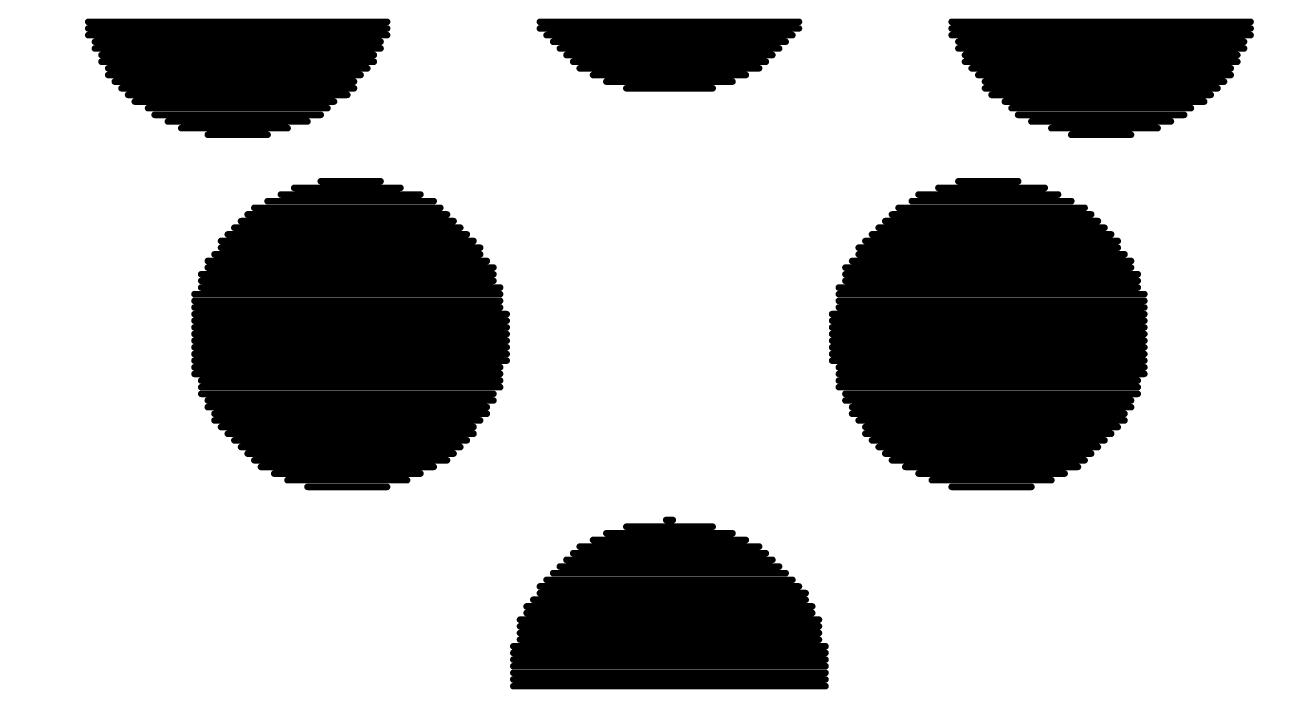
# Model space of a CAD drawing. Header units: inches. Extents: x 0 to 5455, y -5 to 5444.
# Drawn here: x 17.877 to 19.08, y 33.408 to 34.036 of the extents above; entities that cross this region are included whole.
import ezdxf

# ---------------------------------------------------------------- set-up
doc = ezdxf.new("R2010")
doc.units = ezdxf.units.IN
doc.layers.add('Bottom Overlay', color=54, linetype='Continuous')
doc.layers.add('PCBD Notes', color=76, linetype='Continuous')

# ---------------------------------------------------------------- blocks, each defined once
blk = doc.blocks.new('FIDUCIAL_IPC_7351A_31')
at = {"layer": 'PCBD Notes'}
blk.add_lwpolyline([(5, 0, 0.254, 0.254, 1), (-5, 0, 0.254, 0.254, 1)], format="xyseb", close=True, dxfattribs=at)
blk = doc.blocks.new('5394DE47_A0E8_4329_8464_7791B7C19310_33')
at = {"layer": 'Bottom Overlay'}
for points in [[(3.5004, -4.4484, 0.00635, 0.00635, 0), (3.2019, -4.4484, 0.00635, 0.00635, 0)], [(3.5004, -4.4548, 0.00635, 0.00635, 0), (3.2019, -4.4548, 0.00635, 0.00635, 0)], [(3.5004, -4.4611, 0.00635, 0.00635, 0), (3.2019, -4.4611, 0.00635, 0.00635, 0)], [(3.5004, -4.4675, 0.00635, 0.00635, 0), (3.2019, -4.4675, 0.00635, 0.00635, 0)], [(3.5004, -4.4738, 0.00635, 0.00635, 0), (3.2019, -4.4738, 0.00635, 0.00635, 0)], [(3.5004, -4.4802, 0.00635, 0.00635, 0), (3.2019, -4.4802, 0.00635, 0.00635, 0)], [(3.5004, -4.4865, 0.00635, 0.00635, 0), (3.2019, -4.4865, 0.00635, 0.00635, 0)], [(3.494, -4.4929, 0.00635, 0.00635, 0), (3.2083, -4.4929, 0.00635, 0.00635, 0)], [(3.494, -4.4992, 0.00635, 0.00635, 0), (3.2083, -4.4992, 0.00635, 0.00635, 0)], [(3.494, -4.5056, 0.00635, 0.00635, 0), (3.2083, -4.5056, 0.00635, 0.00635, 0)], [(3.494, -4.5119, 0.00635, 0.00635, 0), (3.2083, -4.5119, 0.00635, 0.00635, 0)], [(3.4877, -4.5183, 0.00635, 0.00635, 0), (3.2146, -4.5183, 0.00635, 0.00635, 0)], [(3.4877, -4.5246, 0.00635, 0.00635, 0), (3.2146, -4.5246, 0.00635, 0.00635, 0)], [(3.4813, -4.531, 0.00635, 0.00635, 0), (3.221, -4.531, 0.00635, 0.00635, 0)], [(3.475, -4.5373, 0.00635, 0.00635, 0), (3.221, -4.5373, 0.00635, 0.00635, 0)], [(3.475, -4.5437, 0.00635, 0.00635, 0), (3.2273, -4.5437, 0.00635, 0.00635, 0)], [(3.4686, -4.55, 0.00635, 0.00635, 0), (3.2337, -4.55, 0.00635, 0.00635, 0)], [(3.4623, -4.5564, 0.00635, 0.00635, 0), (3.24, -4.5564, 0.00635, 0.00635, 0)], [(3.4559, -4.5627, 0.00635, 0.00635, 0), (3.2464, -4.5627, 0.00635, 0.00635, 0)], [(3.4496, -4.5691, 0.00635, 0.00635, 0), (3.2527, -4.5691, 0.00635, 0.00635, 0)], [(3.4432, -4.5754, 0.00635, 0.00635, 0), (3.2591, -4.5754, 0.00635, 0.00635, 0)], [(3.4369, -4.5818, 0.00635, 0.00635, 0), (3.2654, -4.5818, 0.00635, 0.00635, 0)], [(3.4242, -4.5881, 0.00635, 0.00635, 0), (3.2781, -4.5881, 0.00635, 0.00635, 0)], [(3.4115, -4.5945, 0.00635, 0.00635, 0), (3.2908, -4.5945, 0.00635, 0.00635, 0)], [(3.3924, -4.6008, 0.00635, 0.00635, 0), (3.3099, -4.6008, 0.00635, 0.00635, 0)], [(3.3543, -4.6072, 0.00635, 0.00635, 0), (3.348, -4.6072, 0.00635, 0.00635, 0)], [(3.1003, -4.6453, 0.00635, 0.00635, 0), (2.986, -4.6453, 0.00635, 0.00635, 0)], [(3.0813, -4.6389, 0.00635, 0.00635, 0), (3.0051, -4.6389, 0.00635, 0.00635, 0)], [(3.7163, -4.6453, 0.00635, 0.00635, 0), (3.602, -4.6453, 0.00635, 0.00635, 0)], [(3.6972, -4.6389, 0.00635, 0.00635, 0), (3.621, -4.6389, 0.00635, 0.00635, 0)], [(3.1257, -4.658, 0.00635, 0.00635, 0), (2.9606, -4.658, 0.00635, 0.00635, 0)], [(3.113, -4.6516, 0.00635, 0.00635, 0), (2.9733, -4.6516, 0.00635, 0.00635, 0)], [(3.7417, -4.658, 0.00635, 0.00635, 0), (3.5766, -4.658, 0.00635, 0.00635, 0)], [(3.729, -4.6516, 0.00635, 0.00635, 0), (3.5893, -4.6516, 0.00635, 0.00635, 0)], [(3.1448, -4.6707, 0.00635, 0.00635, 0), (2.9479, -4.6707, 0.00635, 0.00635, 0)], [(3.1384, -4.6643, 0.00635, 0.00635, 0), (2.9543, -4.6643, 0.00635, 0.00635, 0)], [(3.7544, -4.6707, 0.00635, 0.00635, 0), (3.5575, -4.6707, 0.00635, 0.00635, 0)], [(3.748, -4.6643, 0.00635, 0.00635, 0), (3.5639, -4.6643, 0.00635, 0.00635, 0)], [(3.1575, -4.6834, 0.00635, 0.00635, 0), (2.9352, -4.6834, 0.00635, 0.00635, 0)], [(3.1511, -4.677, 0.00635, 0.00635, 0), (2.9416, -4.677, 0.00635, 0.00635, 0)], [(3.7671, -4.6834, 0.00635, 0.00635, 0), (3.5448, -4.6834, 0.00635, 0.00635, 0)], [(3.7607, -4.677, 0.00635, 0.00635, 0), (3.5512, -4.677, 0.00635, 0.00635, 0)], [(3.1638, -4.6961, 0.00635, 0.00635, 0), (2.9225, -4.6961, 0.00635, 0.00635, 0)], [(3.1638, -4.6897, 0.00635, 0.00635, 0), (2.9289, -4.6897, 0.00635, 0.00635, 0)], [(3.7734, -4.6897, 0.00635, 0.00635, 0), (3.5385, -4.6897, 0.00635, 0.00635, 0)], [(3.7798, -4.6961, 0.00635, 0.00635, 0), (3.5385, -4.6961, 0.00635, 0.00635, 0)], [(3.1702, -4.7024, 0.00635, 0.00635, 0), (2.9162, -4.7024, 0.00635, 0.00635, 0)], [(3.7861, -4.7024, 0.00635, 0.00635, 0), (3.5321, -4.7024, 0.00635, 0.00635, 0)], [(3.1765, -4.7151, 0.00635, 0.00635, 0), (2.9098, -4.7151, 0.00635, 0.00635, 0)], [(3.1765, -4.7088, 0.00635, 0.00635, 0), (2.9162, -4.7088, 0.00635, 0.00635, 0)], [(3.7861, -4.7088, 0.00635, 0.00635, 0), (3.5258, -4.7088, 0.00635, 0.00635, 0)], [(3.7925, -4.7151, 0.00635, 0.00635, 0), (3.5258, -4.7151, 0.00635, 0.00635, 0)], [(3.1829, -4.7278, 0.00635, 0.00635, 0), (2.9035, -4.7278, 0.00635, 0.00635, 0)], [(3.1829, -4.7215, 0.00635, 0.00635, 0), (2.9098, -4.7215, 0.00635, 0.00635, 0)], [(3.7925, -4.7215, 0.00635, 0.00635, 0), (3.5194, -4.7215, 0.00635, 0.00635, 0)], [(3.7988, -4.7278, 0.00635, 0.00635, 0), (3.5194, -4.7278, 0.00635, 0.00635, 0)], [(3.1892, -4.7342, 0.00635, 0.00635, 0), (2.9035, -4.7342, 0.00635, 0.00635, 0)], [(3.1892, -4.7405, 0.00635, 0.00635, 0), (2.9035, -4.7405, 0.00635, 0.00635, 0)], [(3.7988, -4.7342, 0.00635, 0.00635, 0), (3.5131, -4.7342, 0.00635, 0.00635, 0)], [(3.7988, -4.7405, 0.00635, 0.00635, 0), (3.5131, -4.7405, 0.00635, 0.00635, 0)], [(3.1892, -4.7469, 0.00635, 0.00635, 0), (2.8971, -4.7469, 0.00635, 0.00635, 0)], [(3.1892, -4.7532, 0.00635, 0.00635, 0), (2.8971, -4.7532, 0.00635, 0.00635, 0)], [(3.8052, -4.7469, 0.00635, 0.00635, 0), (3.5131, -4.7469, 0.00635, 0.00635, 0)], [(3.8052, -4.7532, 0.00635, 0.00635, 0), (3.5131, -4.7532, 0.00635, 0.00635, 0)], [(3.1956, -4.7596, 0.00635, 0.00635, 0), (2.8971, -4.7596, 0.00635, 0.00635, 0)], [(3.1956, -4.7659, 0.00635, 0.00635, 0), (2.8971, -4.7659, 0.00635, 0.00635, 0)], [(3.8052, -4.7596, 0.00635, 0.00635, 0), (3.5067, -4.7596, 0.00635, 0.00635, 0)], [(3.8052, -4.7659, 0.00635, 0.00635, 0), (3.5067, -4.7659, 0.00635, 0.00635, 0)], [(3.1956, -4.7723, 0.00635, 0.00635, 0), (2.8971, -4.7723, 0.00635, 0.00635, 0)], [(3.1956, -4.7786, 0.00635, 0.00635, 0), (2.8971, -4.7786, 0.00635, 0.00635, 0)], [(3.8052, -4.7723, 0.00635, 0.00635, 0), (3.5067, -4.7723, 0.00635, 0.00635, 0)], [(3.8052, -4.7786, 0.00635, 0.00635, 0), (3.5067, -4.7786, 0.00635, 0.00635, 0)], [(3.1956, -4.785, 0.00635, 0.00635, 0), (2.8971, -4.785, 0.00635, 0.00635, 0)], [(3.1956, -4.7913, 0.00635, 0.00635, 0), (2.8971, -4.7913, 0.00635, 0.00635, 0)], [(3.8052, -4.785, 0.00635, 0.00635, 0), (3.5067, -4.785, 0.00635, 0.00635, 0)], [(3.8052, -4.7913, 0.00635, 0.00635, 0), (3.5067, -4.7913, 0.00635, 0.00635, 0)], [(3.1956, -4.7977, 0.00635, 0.00635, 0), (2.8971, -4.7977, 0.00635, 0.00635, 0)], [(3.1956, -4.804, 0.00635, 0.00635, 0), (2.8971, -4.804, 0.00635, 0.00635, 0)], [(3.8052, -4.7977, 0.00635, 0.00635, 0), (3.5067, -4.7977, 0.00635, 0.00635, 0)], [(3.8052, -4.804, 0.00635, 0.00635, 0), (3.5067, -4.804, 0.00635, 0.00635, 0)], [(3.1892, -4.8104, 0.00635, 0.00635, 0), (2.8971, -4.8104, 0.00635, 0.00635, 0)], [(3.8052, -4.8104, 0.00635, 0.00635, 0), (3.5131, -4.8104, 0.00635, 0.00635, 0)], [(3.1892, -4.8167, 0.00635, 0.00635, 0), (2.8971, -4.8167, 0.00635, 0.00635, 0)], [(3.1892, -4.8231, 0.00635, 0.00635, 0), (2.8971, -4.8231, 0.00635, 0.00635, 0)], [(3.8052, -4.8167, 0.00635, 0.00635, 0), (3.5131, -4.8167, 0.00635, 0.00635, 0)], [(3.8052, -4.8231, 0.00635, 0.00635, 0), (3.5131, -4.8231, 0.00635, 0.00635, 0)], [(3.1892, -4.8294, 0.00635, 0.00635, 0), (2.9035, -4.8294, 0.00635, 0.00635, 0)], [(3.1829, -4.8358, 0.00635, 0.00635, 0), (2.9035, -4.8358, 0.00635, 0.00635, 0)], [(3.7988, -4.8294, 0.00635, 0.00635, 0), (3.5131, -4.8294, 0.00635, 0.00635, 0)], [(3.7988, -4.8358, 0.00635, 0.00635, 0), (3.5194, -4.8358, 0.00635, 0.00635, 0)], [(3.1829, -4.8421, 0.00635, 0.00635, 0), (2.9035, -4.8421, 0.00635, 0.00635, 0)], [(3.1829, -4.8485, 0.00635, 0.00635, 0), (2.9098, -4.8485, 0.00635, 0.00635, 0)], [(3.7988, -4.8421, 0.00635, 0.00635, 0), (3.5194, -4.8421, 0.00635, 0.00635, 0)], [(3.7925, -4.8485, 0.00635, 0.00635, 0), (3.5194, -4.8485, 0.00635, 0.00635, 0)], [(3.1765, -4.8548, 0.00635, 0.00635, 0), (2.9098, -4.8548, 0.00635, 0.00635, 0)], [(3.1702, -4.8612, 0.00635, 0.00635, 0), (2.9162, -4.8612, 0.00635, 0.00635, 0)], [(3.7925, -4.8548, 0.00635, 0.00635, 0), (3.5258, -4.8548, 0.00635, 0.00635, 0)], [(3.7861, -4.8612, 0.00635, 0.00635, 0), (3.5321, -4.8612, 0.00635, 0.00635, 0)], [(3.1702, -4.8675, 0.00635, 0.00635, 0), (2.9225, -4.8675, 0.00635, 0.00635, 0)], [(3.1638, -4.8739, 0.00635, 0.00635, 0), (2.9225, -4.8739, 0.00635, 0.00635, 0)], [(3.7798, -4.8675, 0.00635, 0.00635, 0), (3.5321, -4.8675, 0.00635, 0.00635, 0)], [(3.7798, -4.8739, 0.00635, 0.00635, 0), (3.5385, -4.8739, 0.00635, 0.00635, 0)], [(3.1575, -4.8802, 0.00635, 0.00635, 0), (2.9289, -4.8802, 0.00635, 0.00635, 0)], [(3.1511, -4.8866, 0.00635, 0.00635, 0), (2.9352, -4.8866, 0.00635, 0.00635, 0)], [(3.7734, -4.8802, 0.00635, 0.00635, 0), (3.5448, -4.8802, 0.00635, 0.00635, 0)], [(3.7671, -4.8866, 0.00635, 0.00635, 0), (3.5512, -4.8866, 0.00635, 0.00635, 0)], [(3.1448, -4.8929, 0.00635, 0.00635, 0), (2.9416, -4.8929, 0.00635, 0.00635, 0)], [(3.1384, -4.8993, 0.00635, 0.00635, 0), (2.9479, -4.8993, 0.00635, 0.00635, 0)], [(3.7607, -4.8929, 0.00635, 0.00635, 0), (3.5575, -4.8929, 0.00635, 0.00635, 0)], [(3.7544, -4.8993, 0.00635, 0.00635, 0), (3.5639, -4.8993, 0.00635, 0.00635, 0)], [(3.1321, -4.9056, 0.00635, 0.00635, 0), (2.9543, -4.9056, 0.00635, 0.00635, 0)], [(3.1194, -4.912, 0.00635, 0.00635, 0), (2.967, -4.912, 0.00635, 0.00635, 0)], [(3.748, -4.9056, 0.00635, 0.00635, 0), (3.5702, -4.9056, 0.00635, 0.00635, 0)], [(3.7353, -4.912, 0.00635, 0.00635, 0), (3.5766, -4.912, 0.00635, 0.00635, 0)], [(3.113, -4.9183, 0.00635, 0.00635, 0), (2.9797, -4.9183, 0.00635, 0.00635, 0)], [(3.094, -4.9247, 0.00635, 0.00635, 0), (2.9924, -4.9247, 0.00635, 0.00635, 0)], [(3.7226, -4.9183, 0.00635, 0.00635, 0), (3.5893, -4.9183, 0.00635, 0.00635, 0)], [(3.7099, -4.9247, 0.00635, 0.00635, 0), (3.6083, -4.9247, 0.00635, 0.00635, 0)], [(3.0749, -4.931, 0.00635, 0.00635, 0), (3.0178, -4.931, 0.00635, 0.00635, 0)], [(3.6845, -4.931, 0.00635, 0.00635, 0), (3.6274, -4.931, 0.00635, 0.00635, 0)], [(2.986, -4.9818, 0.00635, 0.00635, 0), (2.8844, -4.9818, 0.00635, 0.00635, 0)], [(2.967, -4.9755, 0.00635, 0.00635, 0), (2.9098, -4.9755, 0.00635, 0.00635, 0)], [(3.8179, -4.9818, 0.00635, 0.00635, 0), (3.7163, -4.9818, 0.00635, 0.00635, 0)], [(3.7925, -4.9755, 0.00635, 0.00635, 0), (3.7353, -4.9755, 0.00635, 0.00635, 0)], [(3.0178, -4.9945, 0.00635, 0.00635, 0), (2.859, -4.9945, 0.00635, 0.00635, 0)], [(3.0051, -4.9882, 0.00635, 0.00635, 0), (2.8717, -4.9882, 0.00635, 0.00635, 0)], [(3.8433, -4.9945, 0.00635, 0.00635, 0), (3.6845, -4.9945, 0.00635, 0.00635, 0)], [(3.8306, -4.9882, 0.00635, 0.00635, 0), (3.6972, -4.9882, 0.00635, 0.00635, 0)], [(3.0305, -5.0072, 0.00635, 0.00635, 0), (2.84, -5.0072, 0.00635, 0.00635, 0)], [(3.0241, -5.0009, 0.00635, 0.00635, 0), (2.8527, -5.0009, 0.00635, 0.00635, 0)], [(3.8623, -5.0072, 0.00635, 0.00635, 0), (3.6718, -5.0072, 0.00635, 0.00635, 0)], [(3.8496, -5.0009, 0.00635, 0.00635, 0), (3.6782, -5.0009, 0.00635, 0.00635, 0)], [(3.0495, -5.0199, 0.00635, 0.00635, 0), (2.8273, -5.0199, 0.00635, 0.00635, 0)], [(3.0432, -5.0136, 0.00635, 0.00635, 0), (2.8336, -5.0136, 0.00635, 0.00635, 0)], [(3.3924, -5.0199, 0.00635, 0.00635, 0), (3.3099, -5.0199, 0.00635, 0.00635, 0)], [(3.875, -5.0199, 0.00635, 0.00635, 0), (3.6528, -5.0199, 0.00635, 0.00635, 0)], [(3.8687, -5.0136, 0.00635, 0.00635, 0), (3.6591, -5.0136, 0.00635, 0.00635, 0)], [(3.0559, -5.0326, 0.00635, 0.00635, 0), (2.8146, -5.0326, 0.00635, 0.00635, 0)], [(3.0495, -5.0263, 0.00635, 0.00635, 0), (2.8209, -5.0263, 0.00635, 0.00635, 0)], [(3.4242, -5.0326, 0.00635, 0.00635, 0), (3.2781, -5.0326, 0.00635, 0.00635, 0)], [(3.4115, -5.0263, 0.00635, 0.00635, 0), (3.2908, -5.0263, 0.00635, 0.00635, 0)], [(3.8877, -5.0326, 0.00635, 0.00635, 0), (3.6464, -5.0326, 0.00635, 0.00635, 0)], [(3.8814, -5.0263, 0.00635, 0.00635, 0), (3.6528, -5.0263, 0.00635, 0.00635, 0)], [(3.0622, -5.039, 0.00635, 0.00635, 0), (2.8146, -5.039, 0.00635, 0.00635, 0)], [(3.4369, -5.039, 0.00635, 0.00635, 0), (3.2654, -5.039, 0.00635, 0.00635, 0)], [(3.8877, -5.039, 0.00635, 0.00635, 0), (3.6401, -5.039, 0.00635, 0.00635, 0)], [(3.0686, -5.0453, 0.00635, 0.00635, 0), (2.8082, -5.0453, 0.00635, 0.00635, 0)], [(3.0686, -5.0517, 0.00635, 0.00635, 0), (2.8082, -5.0517, 0.00635, 0.00635, 0)], [(3.4496, -5.0517, 0.00635, 0.00635, 0), (3.2527, -5.0517, 0.00635, 0.00635, 0)], [(3.4432, -5.0453, 0.00635, 0.00635, 0), (3.2591, -5.0453, 0.00635, 0.00635, 0)], [(3.8941, -5.0453, 0.00635, 0.00635, 0), (3.6337, -5.0453, 0.00635, 0.00635, 0)], [(3.8941, -5.0517, 0.00635, 0.00635, 0), (3.6337, -5.0517, 0.00635, 0.00635, 0)], [(3.0749, -5.058, 0.00635, 0.00635, 0), (2.8019, -5.058, 0.00635, 0.00635, 0)], [(3.0749, -5.0644, 0.00635, 0.00635, 0), (2.8019, -5.0644, 0.00635, 0.00635, 0)], [(3.4623, -5.0644, 0.00635, 0.00635, 0), (3.24, -5.0644, 0.00635, 0.00635, 0)], [(3.4559, -5.058, 0.00635, 0.00635, 0), (3.2464, -5.058, 0.00635, 0.00635, 0)], [(3.9004, -5.058, 0.00635, 0.00635, 0), (3.6274, -5.058, 0.00635, 0.00635, 0)], [(3.9004, -5.0644, 0.00635, 0.00635, 0), (3.6274, -5.0644, 0.00635, 0.00635, 0)], [(3.0813, -5.0707, 0.00635, 0.00635, 0), (2.7955, -5.0707, 0.00635, 0.00635, 0)], [(3.0813, -5.0771, 0.00635, 0.00635, 0), (2.7955, -5.0771, 0.00635, 0.00635, 0)], [(3.475, -5.0771, 0.00635, 0.00635, 0), (3.2273, -5.0771, 0.00635, 0.00635, 0)], [(3.4686, -5.0707, 0.00635, 0.00635, 0), (3.2337, -5.0707, 0.00635, 0.00635, 0)], [(3.9068, -5.0707, 0.00635, 0.00635, 0), (3.621, -5.0707, 0.00635, 0.00635, 0)], [(3.9068, -5.0771, 0.00635, 0.00635, 0), (3.621, -5.0771, 0.00635, 0.00635, 0)], [(3.0813, -5.0834, 0.00635, 0.00635, 0), (2.7955, -5.0834, 0.00635, 0.00635, 0)], [(3.475, -5.0834, 0.00635, 0.00635, 0), (3.2273, -5.0834, 0.00635, 0.00635, 0)], [(3.9068, -5.0834, 0.00635, 0.00635, 0), (3.621, -5.0834, 0.00635, 0.00635, 0)]]:
    blk.add_lwpolyline(points, format="xyseb", dxfattribs=at)
for points in [[(3.2004, -4.4484, 0.00317, 0.00317, 1), (3.2035, -4.4484, 0.00317, 0.00317, 1)], [(3.2004, -4.4548, 0.00317, 0.00317, 1), (3.2035, -4.4548, 0.00317, 0.00317, 1)], [(3.4988, -4.4484, 0.00317, 0.00317, 1), (3.502, -4.4484, 0.00317, 0.00317, 1)], [(3.4988, -4.4548, 0.00317, 0.00317, 1), (3.502, -4.4548, 0.00317, 0.00317, 1)], [(3.2004, -4.4611, 0.00317, 0.00317, 1), (3.2035, -4.4611, 0.00317, 0.00317, 1)], [(3.2004, -4.4675, 0.00317, 0.00317, 1), (3.2035, -4.4675, 0.00317, 0.00317, 1)], [(3.4988, -4.4611, 0.00317, 0.00317, 1), (3.502, -4.4611, 0.00317, 0.00317, 1)], [(3.4988, -4.4675, 0.00317, 0.00317, 1), (3.502, -4.4675, 0.00317, 0.00317, 1)], [(3.2004, -4.4738, 0.00317, 0.00317, 1), (3.2035, -4.4738, 0.00317, 0.00317, 1)], [(3.4988, -4.4738, 0.00317, 0.00317, 1), (3.502, -4.4738, 0.00317, 0.00317, 1)], [(3.2004, -4.4802, 0.00317, 0.00317, 1), (3.2035, -4.4802, 0.00317, 0.00317, 1)], [(3.2004, -4.4865, 0.00317, 0.00317, 1), (3.2035, -4.4865, 0.00317, 0.00317, 1)], [(3.4988, -4.4802, 0.00317, 0.00317, 1), (3.502, -4.4802, 0.00317, 0.00317, 1)], [(3.4988, -4.4865, 0.00317, 0.00317, 1), (3.502, -4.4865, 0.00317, 0.00317, 1)], [(3.2067, -4.4929, 0.00317, 0.00317, 1), (3.2099, -4.4929, 0.00317, 0.00317, 1)], [(3.2067, -4.4992, 0.00317, 0.00317, 1), (3.2099, -4.4992, 0.00317, 0.00317, 1)], [(3.4925, -4.4929, 0.00317, 0.00317, 1), (3.4956, -4.4929, 0.00317, 0.00317, 1)], [(3.4925, -4.4992, 0.00317, 0.00317, 1), (3.4956, -4.4992, 0.00317, 0.00317, 1)], [(3.2067, -4.5056, 0.00317, 0.00317, 1), (3.2099, -4.5056, 0.00317, 0.00317, 1)], [(3.2067, -4.5119, 0.00317, 0.00317, 1), (3.2099, -4.5119, 0.00317, 0.00317, 1)], [(3.4925, -4.5056, 0.00317, 0.00317, 1), (3.4956, -4.5056, 0.00317, 0.00317, 1)], [(3.4925, -4.5119, 0.00317, 0.00317, 1), (3.4956, -4.5119, 0.00317, 0.00317, 1)], [(3.2131, -4.5183, 0.00317, 0.00317, 1), (3.2162, -4.5183, 0.00317, 0.00317, 1)], [(3.2131, -4.5246, 0.00317, 0.00317, 1), (3.2162, -4.5246, 0.00317, 0.00317, 1)], [(3.4861, -4.5183, 0.00317, 0.00317, 1), (3.4893, -4.5183, 0.00317, 0.00317, 1)], [(3.4861, -4.5246, 0.00317, 0.00317, 1), (3.4893, -4.5246, 0.00317, 0.00317, 1)], [(3.2194, -4.531, 0.00317, 0.00317, 1), (3.2226, -4.531, 0.00317, 0.00317, 1)], [(3.2194, -4.5373, 0.00317, 0.00317, 1), (3.2226, -4.5373, 0.00317, 0.00317, 1)], [(3.4734, -4.5373, 0.00317, 0.00317, 1), (3.4766, -4.5373, 0.00317, 0.00317, 1)], [(3.4798, -4.531, 0.00317, 0.00317, 1), (3.4829, -4.531, 0.00317, 0.00317, 1)], [(3.2258, -4.5437, 0.00317, 0.00317, 1), (3.2289, -4.5437, 0.00317, 0.00317, 1)], [(3.2321, -4.55, 0.00317, 0.00317, 1), (3.2353, -4.55, 0.00317, 0.00317, 1)], [(3.4671, -4.55, 0.00317, 0.00317, 1), (3.4702, -4.55, 0.00317, 0.00317, 1)], [(3.4734, -4.5437, 0.00317, 0.00317, 1), (3.4766, -4.5437, 0.00317, 0.00317, 1)], [(3.2385, -4.5564, 0.00317, 0.00317, 1), (3.2416, -4.5564, 0.00317, 0.00317, 1)], [(3.2448, -4.5627, 0.00317, 0.00317, 1), (3.248, -4.5627, 0.00317, 0.00317, 1)], [(3.4544, -4.5627, 0.00317, 0.00317, 1), (3.4575, -4.5627, 0.00317, 0.00317, 1)], [(3.4607, -4.5564, 0.00317, 0.00317, 1), (3.4639, -4.5564, 0.00317, 0.00317, 1)], [(3.2512, -4.5691, 0.00317, 0.00317, 1), (3.2543, -4.5691, 0.00317, 0.00317, 1)], [(3.2575, -4.5754, 0.00317, 0.00317, 1), (3.2607, -4.5754, 0.00317, 0.00317, 1)], [(3.4417, -4.5754, 0.00317, 0.00317, 1), (3.4448, -4.5754, 0.00317, 0.00317, 1)], [(3.448, -4.5691, 0.00317, 0.00317, 1), (3.4512, -4.5691, 0.00317, 0.00317, 1)], [(3.2639, -4.5818, 0.00317, 0.00317, 1), (3.267, -4.5818, 0.00317, 0.00317, 1)], [(3.4353, -4.5818, 0.00317, 0.00317, 1), (3.4385, -4.5818, 0.00317, 0.00317, 1)], [(3.2766, -4.5881, 0.00317, 0.00317, 1), (3.2797, -4.5881, 0.00317, 0.00317, 1)], [(3.2893, -4.5945, 0.00317, 0.00317, 1), (3.2924, -4.5945, 0.00317, 0.00317, 1)], [(3.4099, -4.5945, 0.00317, 0.00317, 1), (3.4131, -4.5945, 0.00317, 0.00317, 1)], [(3.4226, -4.5881, 0.00317, 0.00317, 1), (3.4258, -4.5881, 0.00317, 0.00317, 1)], [(3.3083, -4.6008, 0.00317, 0.00317, 1), (3.3115, -4.6008, 0.00317, 0.00317, 1)], [(3.3464, -4.6072, 0.00317, 0.00317, 1), (3.3496, -4.6072, 0.00317, 0.00317, 1)], [(3.3528, -4.6072, 0.00317, 0.00317, 1), (3.3559, -4.6072, 0.00317, 0.00317, 1)], [(3.3909, -4.6008, 0.00317, 0.00317, 1), (3.394, -4.6008, 0.00317, 0.00317, 1)], [(2.9845, -4.6453, 0.00317, 0.00317, 1), (2.9876, -4.6453, 0.00317, 0.00317, 1)], [(3.0035, -4.6389, 0.00317, 0.00317, 1), (3.0067, -4.6389, 0.00317, 0.00317, 1)], [(3.0797, -4.6389, 0.00317, 0.00317, 1), (3.0829, -4.6389, 0.00317, 0.00317, 1)], [(3.0988, -4.6453, 0.00317, 0.00317, 1), (3.1019, -4.6453, 0.00317, 0.00317, 1)], [(3.6004, -4.6453, 0.00317, 0.00317, 1), (3.6036, -4.6453, 0.00317, 0.00317, 1)], [(3.6195, -4.6389, 0.00317, 0.00317, 1), (3.6226, -4.6389, 0.00317, 0.00317, 1)], [(3.6957, -4.6389, 0.00317, 0.00317, 1), (3.6988, -4.6389, 0.00317, 0.00317, 1)], [(3.7147, -4.6453, 0.00317, 0.00317, 1), (3.7179, -4.6453, 0.00317, 0.00317, 1)], [(2.9591, -4.658, 0.00317, 0.00317, 1), (2.9622, -4.658, 0.00317, 0.00317, 1)], [(2.9718, -4.6516, 0.00317, 0.00317, 1), (2.9749, -4.6516, 0.00317, 0.00317, 1)], [(3.1115, -4.6516, 0.00317, 0.00317, 1), (3.1146, -4.6516, 0.00317, 0.00317, 1)], [(3.1242, -4.658, 0.00317, 0.00317, 1), (3.1273, -4.658, 0.00317, 0.00317, 1)], [(3.575, -4.658, 0.00317, 0.00317, 1), (3.5782, -4.658, 0.00317, 0.00317, 1)], [(3.5877, -4.6516, 0.00317, 0.00317, 1), (3.5909, -4.6516, 0.00317, 0.00317, 1)], [(3.7274, -4.6516, 0.00317, 0.00317, 1), (3.7306, -4.6516, 0.00317, 0.00317, 1)], [(3.7401, -4.658, 0.00317, 0.00317, 1), (3.7433, -4.658, 0.00317, 0.00317, 1)], [(2.9464, -4.6707, 0.00317, 0.00317, 1), (2.9495, -4.6707, 0.00317, 0.00317, 1)], [(2.9527, -4.6643, 0.00317, 0.00317, 1), (2.9559, -4.6643, 0.00317, 0.00317, 1)], [(3.1369, -4.6643, 0.00317, 0.00317, 1), (3.14, -4.6643, 0.00317, 0.00317, 1)], [(3.1432, -4.6707, 0.00317, 0.00317, 1), (3.1464, -4.6707, 0.00317, 0.00317, 1)], [(3.556, -4.6707, 0.00317, 0.00317, 1), (3.5591, -4.6707, 0.00317, 0.00317, 1)], [(3.5623, -4.6643, 0.00317, 0.00317, 1), (3.5655, -4.6643, 0.00317, 0.00317, 1)], [(3.7465, -4.6643, 0.00317, 0.00317, 1), (3.7496, -4.6643, 0.00317, 0.00317, 1)], [(3.7528, -4.6707, 0.00317, 0.00317, 1), (3.756, -4.6707, 0.00317, 0.00317, 1)], [(2.9337, -4.6834, 0.00317, 0.00317, 1), (2.9368, -4.6834, 0.00317, 0.00317, 1)], [(2.94, -4.677, 0.00317, 0.00317, 1), (2.9432, -4.677, 0.00317, 0.00317, 1)], [(3.1496, -4.677, 0.00317, 0.00317, 1), (3.1527, -4.677, 0.00317, 0.00317, 1)], [(3.1559, -4.6834, 0.00317, 0.00317, 1), (3.1591, -4.6834, 0.00317, 0.00317, 1)], [(3.5433, -4.6834, 0.00317, 0.00317, 1), (3.5464, -4.6834, 0.00317, 0.00317, 1)], [(3.5496, -4.677, 0.00317, 0.00317, 1), (3.5528, -4.677, 0.00317, 0.00317, 1)], [(3.7592, -4.677, 0.00317, 0.00317, 1), (3.7623, -4.677, 0.00317, 0.00317, 1)], [(3.7655, -4.6834, 0.00317, 0.00317, 1), (3.7687, -4.6834, 0.00317, 0.00317, 1)], [(2.921, -4.6961, 0.00317, 0.00317, 1), (2.9241, -4.6961, 0.00317, 0.00317, 1)], [(2.9273, -4.6897, 0.00317, 0.00317, 1), (2.9305, -4.6897, 0.00317, 0.00317, 1)], [(3.1623, -4.6897, 0.00317, 0.00317, 1), (3.1654, -4.6897, 0.00317, 0.00317, 1)], [(3.1623, -4.6961, 0.00317, 0.00317, 1), (3.1654, -4.6961, 0.00317, 0.00317, 1)], [(3.5369, -4.6897, 0.00317, 0.00317, 1), (3.5401, -4.6897, 0.00317, 0.00317, 1)], [(3.5369, -4.6961, 0.00317, 0.00317, 1), (3.5401, -4.6961, 0.00317, 0.00317, 1)], [(3.7719, -4.6897, 0.00317, 0.00317, 1), (3.775, -4.6897, 0.00317, 0.00317, 1)], [(3.7782, -4.6961, 0.00317, 0.00317, 1), (3.7814, -4.6961, 0.00317, 0.00317, 1)], [(2.9146, -4.7024, 0.00317, 0.00317, 1), (2.9178, -4.7024, 0.00317, 0.00317, 1)], [(3.1686, -4.7024, 0.00317, 0.00317, 1), (3.1718, -4.7024, 0.00317, 0.00317, 1)], [(3.5306, -4.7024, 0.00317, 0.00317, 1), (3.5337, -4.7024, 0.00317, 0.00317, 1)], [(3.7846, -4.7024, 0.00317, 0.00317, 1), (3.7877, -4.7024, 0.00317, 0.00317, 1)], [(2.9083, -4.7151, 0.00317, 0.00317, 1), (2.9114, -4.7151, 0.00317, 0.00317, 1)], [(2.9146, -4.7088, 0.00317, 0.00317, 1), (2.9178, -4.7088, 0.00317, 0.00317, 1)], [(3.175, -4.7088, 0.00317, 0.00317, 1), (3.1781, -4.7088, 0.00317, 0.00317, 1)], [(3.175, -4.7151, 0.00317, 0.00317, 1), (3.1781, -4.7151, 0.00317, 0.00317, 1)], [(3.5242, -4.7088, 0.00317, 0.00317, 1), (3.5274, -4.7088, 0.00317, 0.00317, 1)], [(3.5242, -4.7151, 0.00317, 0.00317, 1), (3.5274, -4.7151, 0.00317, 0.00317, 1)], [(3.7846, -4.7088, 0.00317, 0.00317, 1), (3.7877, -4.7088, 0.00317, 0.00317, 1)], [(3.7909, -4.7151, 0.00317, 0.00317, 1), (3.7941, -4.7151, 0.00317, 0.00317, 1)], [(2.9019, -4.7278, 0.00317, 0.00317, 1), (2.9051, -4.7278, 0.00317, 0.00317, 1)], [(2.9083, -4.7215, 0.00317, 0.00317, 1), (2.9114, -4.7215, 0.00317, 0.00317, 1)], [(3.1813, -4.7215, 0.00317, 0.00317, 1), (3.1845, -4.7215, 0.00317, 0.00317, 1)], [(3.1813, -4.7278, 0.00317, 0.00317, 1), (3.1845, -4.7278, 0.00317, 0.00317, 1)], [(3.5179, -4.7215, 0.00317, 0.00317, 1), (3.521, -4.7215, 0.00317, 0.00317, 1)], [(3.5179, -4.7278, 0.00317, 0.00317, 1), (3.521, -4.7278, 0.00317, 0.00317, 1)], [(3.7909, -4.7215, 0.00317, 0.00317, 1), (3.7941, -4.7215, 0.00317, 0.00317, 1)], [(3.7973, -4.7278, 0.00317, 0.00317, 1), (3.8004, -4.7278, 0.00317, 0.00317, 1)], [(2.9019, -4.7342, 0.00317, 0.00317, 1), (2.9051, -4.7342, 0.00317, 0.00317, 1)], [(2.9019, -4.7405, 0.00317, 0.00317, 1), (2.9051, -4.7405, 0.00317, 0.00317, 1)], [(3.1877, -4.7342, 0.00317, 0.00317, 1), (3.1908, -4.7342, 0.00317, 0.00317, 1)], [(3.1877, -4.7405, 0.00317, 0.00317, 1), (3.1908, -4.7405, 0.00317, 0.00317, 1)], [(3.5115, -4.7342, 0.00317, 0.00317, 1), (3.5147, -4.7342, 0.00317, 0.00317, 1)], [(3.5115, -4.7405, 0.00317, 0.00317, 1), (3.5147, -4.7405, 0.00317, 0.00317, 1)], [(3.7973, -4.7342, 0.00317, 0.00317, 1), (3.8004, -4.7342, 0.00317, 0.00317, 1)], [(3.7973, -4.7405, 0.00317, 0.00317, 1), (3.8004, -4.7405, 0.00317, 0.00317, 1)], [(2.8956, -4.7469, 0.00317, 0.00317, 1), (2.8987, -4.7469, 0.00317, 0.00317, 1)], [(2.8956, -4.7532, 0.00317, 0.00317, 1), (2.8987, -4.7532, 0.00317, 0.00317, 1)], [(3.1877, -4.7469, 0.00317, 0.00317, 1), (3.1908, -4.7469, 0.00317, 0.00317, 1)], [(3.1877, -4.7532, 0.00317, 0.00317, 1), (3.1908, -4.7532, 0.00317, 0.00317, 1)], [(3.5115, -4.7469, 0.00317, 0.00317, 1), (3.5147, -4.7469, 0.00317, 0.00317, 1)], [(3.5115, -4.7532, 0.00317, 0.00317, 1), (3.5147, -4.7532, 0.00317, 0.00317, 1)], [(3.8036, -4.7469, 0.00317, 0.00317, 1), (3.8068, -4.7469, 0.00317, 0.00317, 1)], [(3.8036, -4.7532, 0.00317, 0.00317, 1), (3.8068, -4.7532, 0.00317, 0.00317, 1)], [(2.8956, -4.7596, 0.00317, 0.00317, 1), (2.8987, -4.7596, 0.00317, 0.00317, 1)], [(2.8956, -4.7659, 0.00317, 0.00317, 1), (2.8987, -4.7659, 0.00317, 0.00317, 1)], [(3.194, -4.7596, 0.00317, 0.00317, 1), (3.1972, -4.7596, 0.00317, 0.00317, 1)], [(3.194, -4.7659, 0.00317, 0.00317, 1), (3.1972, -4.7659, 0.00317, 0.00317, 1)], [(3.5052, -4.7596, 0.00317, 0.00317, 1), (3.5083, -4.7596, 0.00317, 0.00317, 1)], [(3.5052, -4.7659, 0.00317, 0.00317, 1), (3.5083, -4.7659, 0.00317, 0.00317, 1)], [(3.8036, -4.7596, 0.00317, 0.00317, 1), (3.8068, -4.7596, 0.00317, 0.00317, 1)], [(3.8036, -4.7659, 0.00317, 0.00317, 1), (3.8068, -4.7659, 0.00317, 0.00317, 1)], [(2.8956, -4.7723, 0.00317, 0.00317, 1), (2.8987, -4.7723, 0.00317, 0.00317, 1)], [(2.8956, -4.7786, 0.00317, 0.00317, 1), (2.8987, -4.7786, 0.00317, 0.00317, 1)], [(3.194, -4.7723, 0.00317, 0.00317, 1), (3.1972, -4.7723, 0.00317, 0.00317, 1)], [(3.194, -4.7786, 0.00317, 0.00317, 1), (3.1972, -4.7786, 0.00317, 0.00317, 1)], [(3.5052, -4.7723, 0.00317, 0.00317, 1), (3.5083, -4.7723, 0.00317, 0.00317, 1)], [(3.5052, -4.7786, 0.00317, 0.00317, 1), (3.5083, -4.7786, 0.00317, 0.00317, 1)], [(3.8036, -4.7723, 0.00317, 0.00317, 1), (3.8068, -4.7723, 0.00317, 0.00317, 1)], [(3.8036, -4.7786, 0.00317, 0.00317, 1), (3.8068, -4.7786, 0.00317, 0.00317, 1)], [(2.8956, -4.785, 0.00317, 0.00317, 1), (2.8987, -4.785, 0.00317, 0.00317, 1)], [(2.8956, -4.7913, 0.00317, 0.00317, 1), (2.8987, -4.7913, 0.00317, 0.00317, 1)], [(3.194, -4.785, 0.00317, 0.00317, 1), (3.1972, -4.785, 0.00317, 0.00317, 1)], [(3.194, -4.7913, 0.00317, 0.00317, 1), (3.1972, -4.7913, 0.00317, 0.00317, 1)], [(3.5052, -4.785, 0.00317, 0.00317, 1), (3.5083, -4.785, 0.00317, 0.00317, 1)], [(3.5052, -4.7913, 0.00317, 0.00317, 1), (3.5083, -4.7913, 0.00317, 0.00317, 1)], [(3.8036, -4.785, 0.00317, 0.00317, 1), (3.8068, -4.785, 0.00317, 0.00317, 1)], [(3.8036, -4.7913, 0.00317, 0.00317, 1), (3.8068, -4.7913, 0.00317, 0.00317, 1)], [(2.8956, -4.7977, 0.00317, 0.00317, 1), (2.8987, -4.7977, 0.00317, 0.00317, 1)], [(2.8956, -4.804, 0.00317, 0.00317, 1), (2.8987, -4.804, 0.00317, 0.00317, 1)], [(3.194, -4.7977, 0.00317, 0.00317, 1), (3.1972, -4.7977, 0.00317, 0.00317, 1)], [(3.194, -4.804, 0.00317, 0.00317, 1), (3.1972, -4.804, 0.00317, 0.00317, 1)], [(3.5052, -4.7977, 0.00317, 0.00317, 1), (3.5083, -4.7977, 0.00317, 0.00317, 1)], [(3.5052, -4.804, 0.00317, 0.00317, 1), (3.5083, -4.804, 0.00317, 0.00317, 1)], [(3.8036, -4.7977, 0.00317, 0.00317, 1), (3.8068, -4.7977, 0.00317, 0.00317, 1)], [(3.8036, -4.804, 0.00317, 0.00317, 1), (3.8068, -4.804, 0.00317, 0.00317, 1)], [(2.8956, -4.8104, 0.00317, 0.00317, 1), (2.8987, -4.8104, 0.00317, 0.00317, 1)], [(3.1877, -4.8104, 0.00317, 0.00317, 1), (3.1908, -4.8104, 0.00317, 0.00317, 1)], [(3.5115, -4.8104, 0.00317, 0.00317, 1), (3.5147, -4.8104, 0.00317, 0.00317, 1)], [(3.8036, -4.8104, 0.00317, 0.00317, 1), (3.8068, -4.8104, 0.00317, 0.00317, 1)], [(2.8956, -4.8167, 0.00317, 0.00317, 1), (2.8987, -4.8167, 0.00317, 0.00317, 1)], [(2.8956, -4.8231, 0.00317, 0.00317, 1), (2.8987, -4.8231, 0.00317, 0.00317, 1)], [(3.1877, -4.8167, 0.00317, 0.00317, 1), (3.1908, -4.8167, 0.00317, 0.00317, 1)], [(3.1877, -4.8231, 0.00317, 0.00317, 1), (3.1908, -4.8231, 0.00317, 0.00317, 1)], [(3.5115, -4.8167, 0.00317, 0.00317, 1), (3.5147, -4.8167, 0.00317, 0.00317, 1)], [(3.5115, -4.8231, 0.00317, 0.00317, 1), (3.5147, -4.8231, 0.00317, 0.00317, 1)], [(3.8036, -4.8167, 0.00317, 0.00317, 1), (3.8068, -4.8167, 0.00317, 0.00317, 1)], [(3.8036, -4.8231, 0.00317, 0.00317, 1), (3.8068, -4.8231, 0.00317, 0.00317, 1)], [(2.9019, -4.8294, 0.00317, 0.00317, 1), (2.9051, -4.8294, 0.00317, 0.00317, 1)], [(2.9019, -4.8358, 0.00317, 0.00317, 1), (2.9051, -4.8358, 0.00317, 0.00317, 1)], [(3.1813, -4.8358, 0.00317, 0.00317, 1), (3.1845, -4.8358, 0.00317, 0.00317, 1)], [(3.1877, -4.8294, 0.00317, 0.00317, 1), (3.1908, -4.8294, 0.00317, 0.00317, 1)], [(3.5115, -4.8294, 0.00317, 0.00317, 1), (3.5147, -4.8294, 0.00317, 0.00317, 1)], [(3.5179, -4.8358, 0.00317, 0.00317, 1), (3.521, -4.8358, 0.00317, 0.00317, 1)], [(3.7973, -4.8294, 0.00317, 0.00317, 1), (3.8004, -4.8294, 0.00317, 0.00317, 1)], [(3.7973, -4.8358, 0.00317, 0.00317, 1), (3.8004, -4.8358, 0.00317, 0.00317, 1)], [(2.9019, -4.8421, 0.00317, 0.00317, 1), (2.9051, -4.8421, 0.00317, 0.00317, 1)], [(2.9083, -4.8485, 0.00317, 0.00317, 1), (2.9114, -4.8485, 0.00317, 0.00317, 1)], [(3.1813, -4.8421, 0.00317, 0.00317, 1), (3.1845, -4.8421, 0.00317, 0.00317, 1)], [(3.1813, -4.8485, 0.00317, 0.00317, 1), (3.1845, -4.8485, 0.00317, 0.00317, 1)], [(3.5179, -4.8421, 0.00317, 0.00317, 1), (3.521, -4.8421, 0.00317, 0.00317, 1)], [(3.5179, -4.8485, 0.00317, 0.00317, 1), (3.521, -4.8485, 0.00317, 0.00317, 1)], [(3.7909, -4.8485, 0.00317, 0.00317, 1), (3.7941, -4.8485, 0.00317, 0.00317, 1)], [(3.7973, -4.8421, 0.00317, 0.00317, 1), (3.8004, -4.8421, 0.00317, 0.00317, 1)], [(2.9083, -4.8548, 0.00317, 0.00317, 1), (2.9114, -4.8548, 0.00317, 0.00317, 1)], [(2.9146, -4.8612, 0.00317, 0.00317, 1), (2.9178, -4.8612, 0.00317, 0.00317, 1)], [(3.1686, -4.8612, 0.00317, 0.00317, 1), (3.1718, -4.8612, 0.00317, 0.00317, 1)], [(3.175, -4.8548, 0.00317, 0.00317, 1), (3.1781, -4.8548, 0.00317, 0.00317, 1)], [(3.5242, -4.8548, 0.00317, 0.00317, 1), (3.5274, -4.8548, 0.00317, 0.00317, 1)], [(3.5306, -4.8612, 0.00317, 0.00317, 1), (3.5337, -4.8612, 0.00317, 0.00317, 1)], [(3.7846, -4.8612, 0.00317, 0.00317, 1), (3.7877, -4.8612, 0.00317, 0.00317, 1)], [(3.7909, -4.8548, 0.00317, 0.00317, 1), (3.7941, -4.8548, 0.00317, 0.00317, 1)], [(2.921, -4.8675, 0.00317, 0.00317, 1), (2.9241, -4.8675, 0.00317, 0.00317, 1)], [(2.921, -4.8739, 0.00317, 0.00317, 1), (2.9241, -4.8739, 0.00317, 0.00317, 1)], [(3.1623, -4.8739, 0.00317, 0.00317, 1), (3.1654, -4.8739, 0.00317, 0.00317, 1)], [(3.1686, -4.8675, 0.00317, 0.00317, 1), (3.1718, -4.8675, 0.00317, 0.00317, 1)], [(3.5306, -4.8675, 0.00317, 0.00317, 1), (3.5337, -4.8675, 0.00317, 0.00317, 1)], [(3.5369, -4.8739, 0.00317, 0.00317, 1), (3.5401, -4.8739, 0.00317, 0.00317, 1)], [(3.7782, -4.8675, 0.00317, 0.00317, 1), (3.7814, -4.8675, 0.00317, 0.00317, 1)], [(3.7782, -4.8739, 0.00317, 0.00317, 1), (3.7814, -4.8739, 0.00317, 0.00317, 1)], [(2.9273, -4.8802, 0.00317, 0.00317, 1), (2.9305, -4.8802, 0.00317, 0.00317, 1)], [(2.9337, -4.8866, 0.00317, 0.00317, 1), (2.9368, -4.8866, 0.00317, 0.00317, 1)], [(3.1496, -4.8866, 0.00317, 0.00317, 1), (3.1527, -4.8866, 0.00317, 0.00317, 1)], [(3.1559, -4.8802, 0.00317, 0.00317, 1), (3.1591, -4.8802, 0.00317, 0.00317, 1)], [(3.5433, -4.8802, 0.00317, 0.00317, 1), (3.5464, -4.8802, 0.00317, 0.00317, 1)], [(3.5496, -4.8866, 0.00317, 0.00317, 1), (3.5528, -4.8866, 0.00317, 0.00317, 1)], [(3.7655, -4.8866, 0.00317, 0.00317, 1), (3.7687, -4.8866, 0.00317, 0.00317, 1)], [(3.7719, -4.8802, 0.00317, 0.00317, 1), (3.775, -4.8802, 0.00317, 0.00317, 1)], [(2.94, -4.8929, 0.00317, 0.00317, 1), (2.9432, -4.8929, 0.00317, 0.00317, 1)], [(2.9464, -4.8993, 0.00317, 0.00317, 1), (2.9495, -4.8993, 0.00317, 0.00317, 1)], [(3.1369, -4.8993, 0.00317, 0.00317, 1), (3.14, -4.8993, 0.00317, 0.00317, 1)], [(3.1432, -4.8929, 0.00317, 0.00317, 1), (3.1464, -4.8929, 0.00317, 0.00317, 1)], [(3.556, -4.8929, 0.00317, 0.00317, 1), (3.5591, -4.8929, 0.00317, 0.00317, 1)], [(3.5623, -4.8993, 0.00317, 0.00317, 1), (3.5655, -4.8993, 0.00317, 0.00317, 1)], [(3.7528, -4.8993, 0.00317, 0.00317, 1), (3.756, -4.8993, 0.00317, 0.00317, 1)], [(3.7592, -4.8929, 0.00317, 0.00317, 1), (3.7623, -4.8929, 0.00317, 0.00317, 1)], [(2.9527, -4.9056, 0.00317, 0.00317, 1), (2.9559, -4.9056, 0.00317, 0.00317, 1)], [(2.9654, -4.912, 0.00317, 0.00317, 1), (2.9686, -4.912, 0.00317, 0.00317, 1)], [(3.1178, -4.912, 0.00317, 0.00317, 1), (3.121, -4.912, 0.00317, 0.00317, 1)], [(3.1305, -4.9056, 0.00317, 0.00317, 1), (3.1337, -4.9056, 0.00317, 0.00317, 1)], [(3.5687, -4.9056, 0.00317, 0.00317, 1), (3.5718, -4.9056, 0.00317, 0.00317, 1)], [(3.575, -4.912, 0.00317, 0.00317, 1), (3.5782, -4.912, 0.00317, 0.00317, 1)], [(3.7338, -4.912, 0.00317, 0.00317, 1), (3.7369, -4.912, 0.00317, 0.00317, 1)], [(3.7465, -4.9056, 0.00317, 0.00317, 1), (3.7496, -4.9056, 0.00317, 0.00317, 1)], [(2.9781, -4.9183, 0.00317, 0.00317, 1), (2.9813, -4.9183, 0.00317, 0.00317, 1)], [(2.9908, -4.9247, 0.00317, 0.00317, 1), (2.994, -4.9247, 0.00317, 0.00317, 1)], [(3.0924, -4.9247, 0.00317, 0.00317, 1), (3.0956, -4.9247, 0.00317, 0.00317, 1)], [(3.1115, -4.9183, 0.00317, 0.00317, 1), (3.1146, -4.9183, 0.00317, 0.00317, 1)], [(3.5877, -4.9183, 0.00317, 0.00317, 1), (3.5909, -4.9183, 0.00317, 0.00317, 1)], [(3.6068, -4.9247, 0.00317, 0.00317, 1), (3.6099, -4.9247, 0.00317, 0.00317, 1)], [(3.7084, -4.9247, 0.00317, 0.00317, 1), (3.7115, -4.9247, 0.00317, 0.00317, 1)], [(3.7211, -4.9183, 0.00317, 0.00317, 1), (3.7242, -4.9183, 0.00317, 0.00317, 1)], [(3.0162, -4.931, 0.00317, 0.00317, 1), (3.0194, -4.931, 0.00317, 0.00317, 1)], [(3.0734, -4.931, 0.00317, 0.00317, 1), (3.0765, -4.931, 0.00317, 0.00317, 1)], [(3.6258, -4.931, 0.00317, 0.00317, 1), (3.629, -4.931, 0.00317, 0.00317, 1)], [(3.683, -4.931, 0.00317, 0.00317, 1), (3.6861, -4.931, 0.00317, 0.00317, 1)], [(2.8829, -4.9818, 0.00317, 0.00317, 1), (2.886, -4.9818, 0.00317, 0.00317, 1)], [(2.9083, -4.9755, 0.00317, 0.00317, 1), (2.9114, -4.9755, 0.00317, 0.00317, 1)], [(2.9654, -4.9755, 0.00317, 0.00317, 1), (2.9686, -4.9755, 0.00317, 0.00317, 1)], [(2.9845, -4.9818, 0.00317, 0.00317, 1), (2.9876, -4.9818, 0.00317, 0.00317, 1)], [(3.7147, -4.9818, 0.00317, 0.00317, 1), (3.7179, -4.9818, 0.00317, 0.00317, 1)], [(3.7338, -4.9755, 0.00317, 0.00317, 1), (3.7369, -4.9755, 0.00317, 0.00317, 1)], [(3.7909, -4.9755, 0.00317, 0.00317, 1), (3.7941, -4.9755, 0.00317, 0.00317, 1)], [(3.8163, -4.9818, 0.00317, 0.00317, 1), (3.8195, -4.9818, 0.00317, 0.00317, 1)], [(2.8575, -4.9945, 0.00317, 0.00317, 1), (2.8606, -4.9945, 0.00317, 0.00317, 1)], [(2.8702, -4.9882, 0.00317, 0.00317, 1), (2.8733, -4.9882, 0.00317, 0.00317, 1)], [(3.0035, -4.9882, 0.00317, 0.00317, 1), (3.0067, -4.9882, 0.00317, 0.00317, 1)], [(3.0162, -4.9945, 0.00317, 0.00317, 1), (3.0194, -4.9945, 0.00317, 0.00317, 1)], [(3.683, -4.9945, 0.00317, 0.00317, 1), (3.6861, -4.9945, 0.00317, 0.00317, 1)], [(3.6957, -4.9882, 0.00317, 0.00317, 1), (3.6988, -4.9882, 0.00317, 0.00317, 1)], [(3.829, -4.9882, 0.00317, 0.00317, 1), (3.8322, -4.9882, 0.00317, 0.00317, 1)], [(3.8417, -4.9945, 0.00317, 0.00317, 1), (3.8449, -4.9945, 0.00317, 0.00317, 1)], [(2.8384, -5.0072, 0.00317, 0.00317, 1), (2.8416, -5.0072, 0.00317, 0.00317, 1)], [(2.8511, -5.0009, 0.00317, 0.00317, 1), (2.8543, -5.0009, 0.00317, 0.00317, 1)], [(3.0226, -5.0009, 0.00317, 0.00317, 1), (3.0257, -5.0009, 0.00317, 0.00317, 1)], [(3.0289, -5.0072, 0.00317, 0.00317, 1), (3.0321, -5.0072, 0.00317, 0.00317, 1)], [(3.6703, -5.0072, 0.00317, 0.00317, 1), (3.6734, -5.0072, 0.00317, 0.00317, 1)], [(3.6766, -5.0009, 0.00317, 0.00317, 1), (3.6798, -5.0009, 0.00317, 0.00317, 1)], [(3.8481, -5.0009, 0.00317, 0.00317, 1), (3.8512, -5.0009, 0.00317, 0.00317, 1)], [(3.8608, -5.0072, 0.00317, 0.00317, 1), (3.8639, -5.0072, 0.00317, 0.00317, 1)], [(2.8257, -5.0199, 0.00317, 0.00317, 1), (2.8289, -5.0199, 0.00317, 0.00317, 1)], [(2.8321, -5.0136, 0.00317, 0.00317, 1), (2.8352, -5.0136, 0.00317, 0.00317, 1)], [(3.0416, -5.0136, 0.00317, 0.00317, 1), (3.0448, -5.0136, 0.00317, 0.00317, 1)], [(3.048, -5.0199, 0.00317, 0.00317, 1), (3.0511, -5.0199, 0.00317, 0.00317, 1)], [(3.3083, -5.0199, 0.00317, 0.00317, 1), (3.3115, -5.0199, 0.00317, 0.00317, 1)], [(3.3909, -5.0199, 0.00317, 0.00317, 1), (3.394, -5.0199, 0.00317, 0.00317, 1)], [(3.6512, -5.0199, 0.00317, 0.00317, 1), (3.6544, -5.0199, 0.00317, 0.00317, 1)], [(3.6576, -5.0136, 0.00317, 0.00317, 1), (3.6607, -5.0136, 0.00317, 0.00317, 1)], [(3.8671, -5.0136, 0.00317, 0.00317, 1), (3.8703, -5.0136, 0.00317, 0.00317, 1)], [(3.8735, -5.0199, 0.00317, 0.00317, 1), (3.8766, -5.0199, 0.00317, 0.00317, 1)], [(2.813, -5.0326, 0.00317, 0.00317, 1), (2.8162, -5.0326, 0.00317, 0.00317, 1)], [(2.8194, -5.0263, 0.00317, 0.00317, 1), (2.8225, -5.0263, 0.00317, 0.00317, 1)], [(3.048, -5.0263, 0.00317, 0.00317, 1), (3.0511, -5.0263, 0.00317, 0.00317, 1)], [(3.0543, -5.0326, 0.00317, 0.00317, 1), (3.0575, -5.0326, 0.00317, 0.00317, 1)], [(3.2766, -5.0326, 0.00317, 0.00317, 1), (3.2797, -5.0326, 0.00317, 0.00317, 1)], [(3.2893, -5.0263, 0.00317, 0.00317, 1), (3.2924, -5.0263, 0.00317, 0.00317, 1)], [(3.4099, -5.0263, 0.00317, 0.00317, 1), (3.4131, -5.0263, 0.00317, 0.00317, 1)], [(3.4226, -5.0326, 0.00317, 0.00317, 1), (3.4258, -5.0326, 0.00317, 0.00317, 1)], [(3.6449, -5.0326, 0.00317, 0.00317, 1), (3.648, -5.0326, 0.00317, 0.00317, 1)], [(3.6512, -5.0263, 0.00317, 0.00317, 1), (3.6544, -5.0263, 0.00317, 0.00317, 1)], [(3.8798, -5.0263, 0.00317, 0.00317, 1), (3.883, -5.0263, 0.00317, 0.00317, 1)], [(3.8862, -5.0326, 0.00317, 0.00317, 1), (3.8893, -5.0326, 0.00317, 0.00317, 1)], [(2.813, -5.039, 0.00317, 0.00317, 1), (2.8162, -5.039, 0.00317, 0.00317, 1)], [(3.0607, -5.039, 0.00317, 0.00317, 1), (3.0638, -5.039, 0.00317, 0.00317, 1)], [(3.2639, -5.039, 0.00317, 0.00317, 1), (3.267, -5.039, 0.00317, 0.00317, 1)], [(3.4353, -5.039, 0.00317, 0.00317, 1), (3.4385, -5.039, 0.00317, 0.00317, 1)], [(3.6385, -5.039, 0.00317, 0.00317, 1), (3.6417, -5.039, 0.00317, 0.00317, 1)], [(3.8862, -5.039, 0.00317, 0.00317, 1), (3.8893, -5.039, 0.00317, 0.00317, 1)], [(2.8067, -5.0453, 0.00317, 0.00317, 1), (2.8098, -5.0453, 0.00317, 0.00317, 1)], [(2.8067, -5.0517, 0.00317, 0.00317, 1), (2.8098, -5.0517, 0.00317, 0.00317, 1)], [(3.067, -5.0453, 0.00317, 0.00317, 1), (3.0702, -5.0453, 0.00317, 0.00317, 1)], [(3.067, -5.0517, 0.00317, 0.00317, 1), (3.0702, -5.0517, 0.00317, 0.00317, 1)], [(3.2512, -5.0517, 0.00317, 0.00317, 1), (3.2543, -5.0517, 0.00317, 0.00317, 1)], [(3.2575, -5.0453, 0.00317, 0.00317, 1), (3.2607, -5.0453, 0.00317, 0.00317, 1)], [(3.4417, -5.0453, 0.00317, 0.00317, 1), (3.4448, -5.0453, 0.00317, 0.00317, 1)], [(3.448, -5.0517, 0.00317, 0.00317, 1), (3.4512, -5.0517, 0.00317, 0.00317, 1)], [(3.6322, -5.0453, 0.00317, 0.00317, 1), (3.6353, -5.0453, 0.00317, 0.00317, 1)], [(3.6322, -5.0517, 0.00317, 0.00317, 1), (3.6353, -5.0517, 0.00317, 0.00317, 1)], [(3.8925, -5.0453, 0.00317, 0.00317, 1), (3.8957, -5.0453, 0.00317, 0.00317, 1)], [(3.8925, -5.0517, 0.00317, 0.00317, 1), (3.8957, -5.0517, 0.00317, 0.00317, 1)], [(2.8003, -5.058, 0.00317, 0.00317, 1), (2.8035, -5.058, 0.00317, 0.00317, 1)], [(2.8003, -5.0644, 0.00317, 0.00317, 1), (2.8035, -5.0644, 0.00317, 0.00317, 1)], [(3.0734, -5.058, 0.00317, 0.00317, 1), (3.0765, -5.058, 0.00317, 0.00317, 1)], [(3.0734, -5.0644, 0.00317, 0.00317, 1), (3.0765, -5.0644, 0.00317, 0.00317, 1)], [(3.2385, -5.0644, 0.00317, 0.00317, 1), (3.2416, -5.0644, 0.00317, 0.00317, 1)], [(3.2448, -5.058, 0.00317, 0.00317, 1), (3.248, -5.058, 0.00317, 0.00317, 1)], [(3.4544, -5.058, 0.00317, 0.00317, 1), (3.4575, -5.058, 0.00317, 0.00317, 1)], [(3.4607, -5.0644, 0.00317, 0.00317, 1), (3.4639, -5.0644, 0.00317, 0.00317, 1)], [(3.6258, -5.058, 0.00317, 0.00317, 1), (3.629, -5.058, 0.00317, 0.00317, 1)], [(3.6258, -5.0644, 0.00317, 0.00317, 1), (3.629, -5.0644, 0.00317, 0.00317, 1)], [(3.8989, -5.058, 0.00317, 0.00317, 1), (3.902, -5.058, 0.00317, 0.00317, 1)], [(3.8989, -5.0644, 0.00317, 0.00317, 1), (3.902, -5.0644, 0.00317, 0.00317, 1)], [(2.794, -5.0707, 0.00317, 0.00317, 1), (2.7971, -5.0707, 0.00317, 0.00317, 1)], [(2.794, -5.0771, 0.00317, 0.00317, 1), (2.7971, -5.0771, 0.00317, 0.00317, 1)], [(3.0797, -5.0707, 0.00317, 0.00317, 1), (3.0829, -5.0707, 0.00317, 0.00317, 1)], [(3.0797, -5.0771, 0.00317, 0.00317, 1), (3.0829, -5.0771, 0.00317, 0.00317, 1)], [(3.2258, -5.0771, 0.00317, 0.00317, 1), (3.2289, -5.0771, 0.00317, 0.00317, 1)], [(3.2321, -5.0707, 0.00317, 0.00317, 1), (3.2353, -5.0707, 0.00317, 0.00317, 1)], [(3.4671, -5.0707, 0.00317, 0.00317, 1), (3.4702, -5.0707, 0.00317, 0.00317, 1)], [(3.4734, -5.0771, 0.00317, 0.00317, 1), (3.4766, -5.0771, 0.00317, 0.00317, 1)], [(3.6195, -5.0707, 0.00317, 0.00317, 1), (3.6226, -5.0707, 0.00317, 0.00317, 1)], [(3.6195, -5.0771, 0.00317, 0.00317, 1), (3.6226, -5.0771, 0.00317, 0.00317, 1)], [(3.9052, -5.0707, 0.00317, 0.00317, 1), (3.9084, -5.0707, 0.00317, 0.00317, 1)], [(3.9052, -5.0771, 0.00317, 0.00317, 1), (3.9084, -5.0771, 0.00317, 0.00317, 1)], [(2.794, -5.0834, 0.00317, 0.00317, 1), (2.7971, -5.0834, 0.00317, 0.00317, 1)], [(3.0797, -5.0834, 0.00317, 0.00317, 1), (3.0829, -5.0834, 0.00317, 0.00317, 1)], [(3.2258, -5.0834, 0.00317, 0.00317, 1), (3.2289, -5.0834, 0.00317, 0.00317, 1)], [(3.4734, -5.0834, 0.00317, 0.00317, 1), (3.4766, -5.0834, 0.00317, 0.00317, 1)], [(3.6195, -5.0834, 0.00317, 0.00317, 1), (3.6226, -5.0834, 0.00317, 0.00317, 1)], [(3.9052, -5.0834, 0.00317, 0.00317, 1), (3.9084, -5.0834, 0.00317, 0.00317, 1)]]:
    blk.add_lwpolyline(points, format="xyseb", close=True, dxfattribs=at)

msp = doc.modelspace()

# ---------------------------------------------------------------- block references
msp.add_blockref('FIDUCIAL_IPC_7351A_31', (21, 34))
at = {"rotation": 180}
msp.add_blockref('5394DE47_A0E8_4329_8464_7791B7C19310_33', (21.844, 28.956), dxfattribs=at)

doc.saveas('drawing.dxf')
